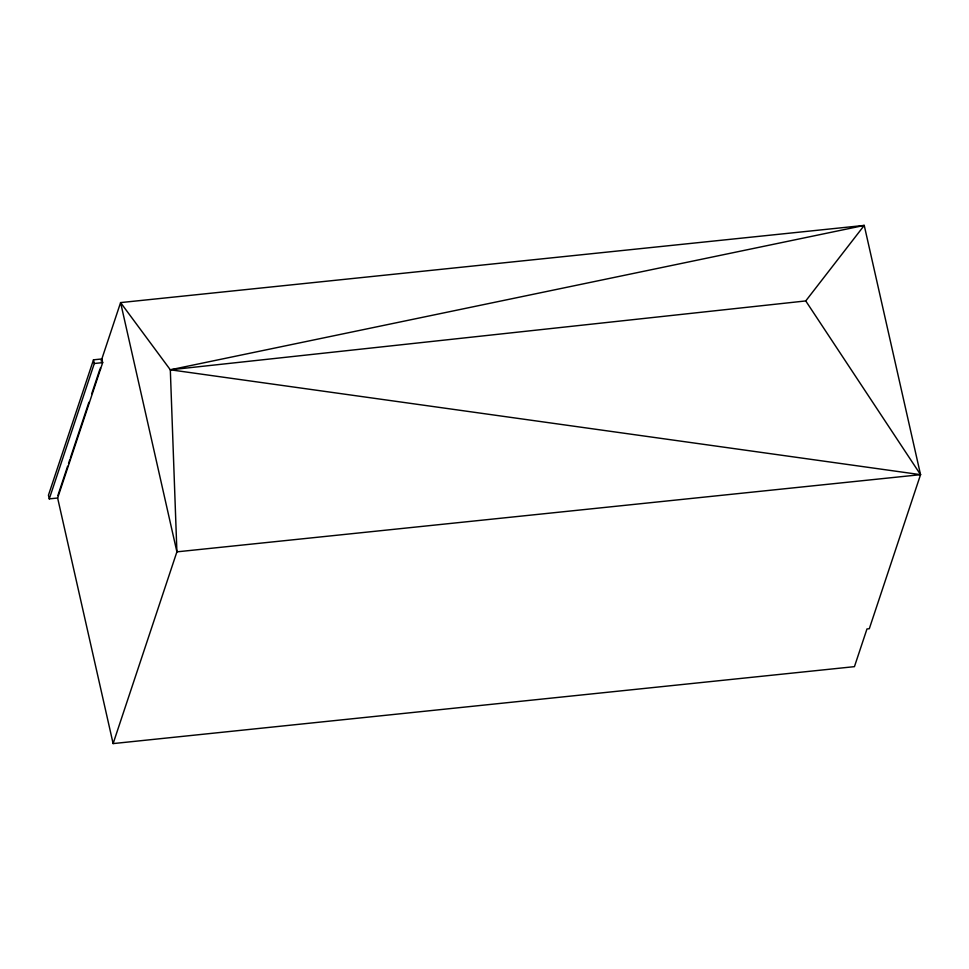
<?xml version="1.0" encoding="UTF-8"?>
<svg xmlns="http://www.w3.org/2000/svg" width="969" height="969" viewBox="0 0 969 969"><rect width="100%" height="100%" fill="white"/><g stroke="black" fill="none" stroke-linecap="round" stroke-linejoin="round"><path stroke-width="1.45" d="M93.484 359.826L48.45 495.207L49.274 498.878L57.631 498.005L102.678 362.624L101.842 358.954L93.484 359.826L94.308 363.496L49.274 498.878M101.139 361.074L120.592 302.594L864.239 225.414L920.55 474.665L869.302 628.724L866.976 628.954L854.44 666.648L113.119 743.586L57.631 498.005M57.861 495.559L67.612 466.246M68.545 463.461L69.938 459.27M70.41 457.852L88.906 402.244M91.752 393.693L99.819 369.455M113.119 743.586L176.903 551.846L170.314 369.795L120.592 302.594L176.903 551.846L920.55 474.665L805.748 300.935L170.314 369.795L920.55 474.665M805.748 300.935L864.239 225.414L170.314 369.795M94.308 363.496L102.678 362.624M100.291 368.026L100.522 369.08"/></g></svg>
